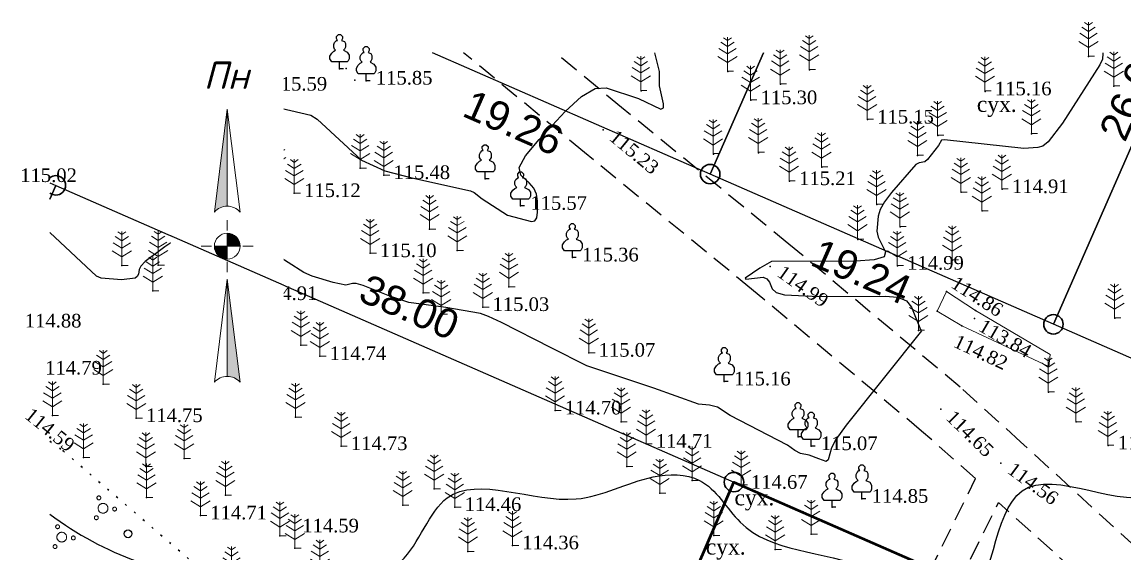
# Model space of a CAD drawing. Header units: millimetres. Extents: x 5405467 to 5405583, y 5524862 to 5524943.
# Drawn here: x 5405468 to 5405524.6, y 5524912.3 to 5524939.6 of the extents above; entities that cross this region are included whole.
import ezdxf
from ezdxf.enums import TextEntityAlignment as Align

# ---------------------------------------------------------------- set-up
doc = ezdxf.new("R2010")
doc.units = ezdxf.units.MM
doc.set_wipeout_variables(frame=1)
for name, pattern in [('DASHEDX2', [1.5, 1, -0.5]), ('HIDDEN', [0.5, 0, -0.5]), ('суцільна', [50, 50, 0])]:
    doc.linetypes.add(name, pattern=pattern)
for name, color, linetype, lineweight in [('#Лист (текст_ПН)', 250, 'Continuous', 0), ('#Штамп', 250, 'Continuous', 0), ('Контур', 7, 'HIDDEN', 30), ('рельеф', 7, 'Continuous', 0), ('ТОЧКИ', 7, 'Continuous', 30), ('усл. знак', 7, 'суцільна', 20)]:
    doc.layers.add(name, color=color, linetype=linetype, lineweight=lineweight)
for name, color, linetype in [('горизонтали', 42, 'Continuous'), ('дороги', 7, 'Continuous'), ('Ділянки_Межі', 10, 'Continuous'), ('надписи', 7, 'Continuous'), ('отметки', 7, 'Continuous'), ('промеры', 185, 'Continuous'), ('Растительность', 7, 'Continuous')]:
    doc.layers.add(name, color=color, linetype=linetype)
doc.styles.get("Standard").update_dxf_attribs({"font": 'arial.ttf'})
doc.styles.add('times', font='times.ttf')
doc.styles.add('Мой_Топо', font='isocpeui.ttf')
doc.linetypes.add('канава 0', pattern='A,0.9,0,["|",Standard,S=0.25,R=0,X=0,Y=0],0.1', length=1)

# ---------------------------------------------------------------- blocks, each defined once
blk = doc.blocks.new('A$C51FE15A3')
at = {"layer": 'Растительность', "color": 94, "lineweight": 0}
for points in [[(-0.201, 1.726), (0, 1.584), (0.201, 1.726)], [(0, 1.75), (0, 0), (0.319, 0)], [(-0.447, 1.172), (0, 0.895), (0.447, 1.172)], [(-0.343, 1.489), (0, 1.267), (0.343, 1.489)], [(-0.493, 0.753), (0, 0.444), (0.493, 0.753)]]:
    blk.add_lwpolyline(points, dxfattribs=at)
blk = doc.blocks.new('A$C2ACB5305')
at = {"layer": 'Растительность'}
blk.add_lwpolyline([(0.2, 0), (0.2, 0), (0, 0), (0, 0.35), (-0.4, 0.35), (-0.5, 0.5), (-0.5, 0.65), (-0.4, 0.8), (-0.3, 0.9), (-0.2, 0.95), (-0.25, 1), (-0.3, 1.1), (-0.3, 1.25), (-0.25, 1.35), (-0.15, 1.45), (-0.1, 1.45), (-0.15, 1.55), (-0.15, 1.65), (-0.05, 1.75), (0.05, 1.75), (0.15, 1.65), (0.15, 1.55), (0.1, 1.45), (0.25, 1.4), (0.3, 1.3), (0.3, 1.1), (0.25, 1), (0.2, 0.95), (0.4, 0.85), (0.5, 0.7), (0.5, 0.5), (0.45, 0.4), (0.4, 0.35), (0, 0.35)], dxfattribs=at)
blk = doc.blocks.new('A$C72385B22')
at = {"layer": 'усл. знак'}
for centre, radius in [((-0.02, 1.49), 0.25), ((0, 0), 0.625), ((-1.29, -0.64), 0.25), ((1.28, -0.76), 0.25)]:
    blk.add_circle(centre, radius, dxfattribs=at)
blk = doc.blocks.new('*U6')
at = {"color": 0}
for points in [[(-0.1125, 0), (-0.1087, -0.0291), (-0.0974, -0.0563)], [(-0.1125, 0), (-0.0974, -0.0563), (0, 0)], [(-0.0974, -0.0563), (0, -0.1125), (0, 0)], [(-0.0974, -0.0563), (-0.0795, -0.0795), (-0.0563, -0.0974)], [(-0.0974, -0.0563), (-0.0563, -0.0974), (0, -0.1125)], [(-0.0563, -0.0974), (-0.0291, -0.1087), (0, -0.1125)]]:
    blk.add_solid(points, dxfattribs=at)
blk = doc.blocks.new('*U7')
at = {"color": 0}
for points in [[(0, 0), (0.0974, 0.0563), (0, 0.1125)], [(0.0974, 0.0563), (0.0291, 0.1087), (0, 0.1125)], [(0.0974, 0.0563), (0.0563, 0.0974), (0.0291, 0.1087)], [(0.0974, 0.0563), (0.0795, 0.0795), (0.0563, 0.0974)], [(0, 0), (0.1125, 0), (0.0974, 0.0563)], [(0.1125, 0), (0.1087, 0.0291), (0.0974, 0.0563)]]:
    blk.add_solid(points, dxfattribs=at)
blk = doc.blocks.new('*U8')
at = {"color": 0}
for points in [[(0, -1.1363), (0.0212, -1.1378), (0, -0.288)], [(0.0212, -1.1378), (0.042, -1.1424), (0, -0.288)], [(0.042, -1.1424), (0.062, -1.1498), (0, -0.288)], [(0.062, -1.1498), (0.0806, -1.1601), (0, -0.288)], [(0.0806, -1.1601), (0.0976, -1.1729), (0, -0.288)], [(0.0976, -1.1729), (0.1126, -1.188), (0, -0.288)]]:
    blk.add_solid(points, dxfattribs=at)
blk = doc.blocks.new('*U9')
at = {"color": 0}
for points in [[(-0.1126, 0.297), (-0.0976, 0.3121), (0, 1.197)], [(-0.0976, 0.3121), (-0.0806, 0.3249), (0, 1.197)], [(-0.0806, 0.3249), (-0.062, 0.3352), (0, 1.197)], [(-0.062, 0.3352), (-0.042, 0.3426), (0, 1.197)], [(-0.042, 0.3426), (-0.0212, 0.3472), (0, 1.197)], [(-0.0212, 0.3472), (0, 0.3487), (0, 1.197)]]:
    blk.add_solid(points, dxfattribs=at)
blk = doc.blocks.new('#Північ')
at = {"color": 7}
blk.add_wipeout([(-2.901, 10.635), (2.901, 10.635), (2.901, -7.981), (-2.901, -7.981)], dxfattribs=at).dxf.layer = '#Лист (текст_ПН)'
at = {"layer": '#Лист (текст_ПН)'}
for p, q in [((-0.663, 1.748), (0, 7.043)), ((0, 7.043), (0, 2.052)), ((0, 7.043), (0.663, 1.748)), ((0, 1.337), (0, 0.807)), ((0, 0.662), (0, -0.662)), ((-1.337, 0), (-0.807, 0)), ((-0.662, 0), (0.662, 0)), ((1.337, 0), (0.807, 0)), ((0, -1.337), (0, -0.807)), ((-0.663, -6.99), (0, -1.695)), ((0, -1.695), (0.663, -6.99)), ((0, -1.695), (0, -6.686))]:
    blk.add_line(p, q, dxfattribs=at)
at = {"layer": '#Лист (текст_ПН)', "flags": 128}
for points in [[(0, 7.043), (-0.663, 1.748, -0.218585), (0, 2.052)], [(0, 0), (-0.662, 0, 0.414214), (0, -0.662)]]:
    blk.add_lwpolyline(points, format="xyb", close=True, dxfattribs=at)
at = {"layer": '#Лист (текст_ПН)'}
blk.add_circle((0, 0), 0.662, dxfattribs=at)
for centre in [(0, 1.178), (0, -7.56)]:
    blk.add_arc(centre, 0.874, 40.6798, 139.3202, dxfattribs=at)
at = {"layer": '#Лист (текст_ПН)', "xscale": 5.883850111352785, "yscale": 5.883850111352785, "zscale": 5.883850111352785}
for name in ['*U9', '*U7', '*U6', '*U8']:
    blk.add_blockref(name, (0, 0), dxfattribs=at)
at = {"layer": '#Лист (текст_ПН)', "style": 'Мой_Топо'}
blk.add_text('Пн', height=1.4, dxfattribs=at).set_placement((-1.217, 8.077))

msp = doc.modelspace()

# ---------------------------------------------------------------- linework, layer by layer
at = {"layer": 'горизонтали', "color": 32}
for points in [[(5405523.436, 5524938.046, 115), (5405523.437, 5524938.012, 115), (5405523.417, 5524937.712, 115), (5405523.277, 5524937.422, 115), (5405521.367, 5524934.432, 115), (5405520.637, 5524933.472, 115), (5405520.357, 5524933.252, 115), (5405520.107, 5524933.172, 115), (5405519.377, 5524933.132, 115), (5405515.317, 5524933.572, 115), (5405515.157, 5524933.552, 115), (5405515.007, 5524933.282, 115), (5405514.437, 5524932.562, 115), (5405514.297, 5524932.442, 115), (5405514.007, 5524932.392, 115), (5405513.837, 5524932.302, 115), (5405512.587, 5524930.872, 115), (5405512.237, 5524930.392, 115), (5405512.007, 5524929.992, 115), (5405511.907, 5524929.652, 115), (5405511.847, 5524928.882, 115), (5405511.907, 5524928.572, 115), (5405512.277, 5524927.812, 115), (5405512.217, 5524927.552, 115), (5405511.707, 5524927.402, 115), (5405510.757, 5524927.342, 115), (5405506.437, 5524927.322, 115), (5405505.837, 5524926.972, 115), (5405505.087, 5524926.472, 115), (5405505.117, 5524926.412, 115), (5405506.007, 5524926.522, 115), (5405506.197, 5524926.432, 115), (5405506.327, 5524926.252, 115), (5405506.467, 5524925.922, 115), (5405506.667, 5524925.732, 115), (5405507.097, 5524925.602, 115), (5405508.877, 5524925.522, 115), (5405512.267, 5524925.532, 115), (5405512.917, 5524925.482, 115), (5405513.367, 5524925.292, 115), (5405513.617, 5524924.982, 115), (5405514.087, 5524923.822, 115), (5405514.137, 5524923.762, 115), (5405510.257, 5524918.922, 115), (5405509.737, 5524918.182, 115), (5405509.517, 5524917.752, 115), (5405509.347, 5524917.132, 115), (5405509.237, 5524917.042, 115), (5405508.867, 5524917.192, 115), (5405508.367, 5524917.372, 115), (5405507.917, 5524917.462, 115), (5405507.637, 5524917.612, 115), (5405507.257, 5524917.882, 115), (5405504.307, 5524919.412, 115), (5405503.667, 5524919.842, 115), (5405503.257, 5524919.942, 115), (5405502.677, 5524919.992, 115), (5405500.397, 5524920.822, 115), (5405496.957, 5524921.962, 115), (5405495.117, 5524922.882, 115), (5405492.577, 5524924.192, 115), (5405491.907, 5524924.502, 115), (5405491.497, 5524924.642, 115), (5405489.717, 5524924.962, 115), (5405487.817, 5524925.212, 115), (5405486.837, 5524925.542, 115), (5405485.467, 5524926.082, 115), (5405485.117, 5524926.182, 115), (5405484.917, 5524926.182, 115), (5405484.577, 5524926.112, 115), (5405483.927, 5524926.242, 115), (5405482.847, 5524926.562, 115), (5405482.417, 5524926.762, 115), (5405479.207, 5524928.812, 115), (5405478.827, 5524928.942, 115), (5405477.857, 5524929.032, 115), (5405477.477, 5524929.032, 115), (5405476.817, 5524928.892, 115), (5405476.057, 5524928.582, 115), (5405475.287, 5524928.082, 115), (5405474.287, 5524927.322, 115), (5405474.057, 5524927.082, 115), (5405473.967, 5524926.902, 115), (5405473.937, 5524926.672, 115), (5405473.877, 5524926.542, 115), (5405473.767, 5524926.462, 115), (5405473.067, 5524926.382, 115), (5405472.027, 5524926.462, 115), (5405471.787, 5524926.562, 115), (5405469.389, 5524928.818, 115)], [(5405477.958, 5524938.046, 115.5), (5405479.657, 5524936.202, 115.5), (5405480.257, 5524935.502, 115.5), (5405480.727, 5524935.322, 115.5), (5405482.787, 5524934.832, 115.5), (5405483.107, 5524934.632, 115.5), (5405485.377, 5524932.522, 115.5), (5405486.577, 5524931.972, 115.5), (5405487.967, 5524931.622, 115.5), (5405490.987, 5524930.952, 115.5), (5405491.177, 5524930.872, 115.5), (5405491.587, 5524930.532, 115.5), (5405492.887, 5524929.702, 115.5), (5405494.107, 5524929.382, 115.5), (5405494.287, 5524929.402, 115.5), (5405494.387, 5524929.562, 115.5), (5405494.427, 5524929.862, 115.5), (5405494.417, 5524930.412, 115.5), (5405494.367, 5524930.772, 115.5), (5405494.227, 5524931.082, 115.5), (5405493.997, 5524931.362, 115.5), (5405493.567, 5524931.762, 115.5), (5405493.487, 5524932.142, 115.5), (5405493.797, 5524932.752, 115.5), (5405494.497, 5524933.592, 115.5), (5405495.837, 5524935.032, 115.5), (5405496.677, 5524935.802, 115.5), (5405497.377, 5524936.212, 115.5), (5405497.947, 5524936.242, 115.5), (5405499.597, 5524935.692, 115.5), (5405500.757, 5524935.152, 115.5), (5405500.887, 5524935.212, 115.5), (5405500.887, 5524935.422, 115.5), (5405500.677, 5524936.352, 115.5), (5405500.687, 5524937.072, 115.5), (5405500.446, 5524938.046, 115.5)]]:
    msp.add_polyline3d(points, dxfattribs=at)
msp.add_open_spline([(5405469.389, 5524914.336), (5405470.777, 5524913.318), (5405474.866, 5524911.049), (5405480.954, 5524910.859), (5405487.753, 5524910.726), (5405489.619, 5524917.188), (5405495.917, 5524914.065), (5405499.639, 5524916.398), (5405503.163, 5524916.446), (5405505.422, 5524912.201), (5405510.741, 5524912.765), (5405517.84, 5524907.268), (5405517.736, 5524918.751), (5405526.319, 5524913.304), (5405528.739, 5524920.191), (5405534.133, 5524923.283), (5405541.145, 5524925.692), (5405545.038, 5524930.064), (5405547.24, 5524934.591), (5405549.31, 5524934.412), (5405550.203, 5524932.882), (5405549.792, 5524934.366), (5405550.801, 5524934.735), (5405551.509, 5524935.064), (5405552.105, 5524934.971), (5405552.133, 5524934.966)], degree=3, knots=[631.34306, 631.34306, 631.34306, 631.34306, 636.424411, 645.037599, 650.155211, 654.20471, 660.817642, 664.928993, 667.318617, 670.308652, 677.41329, 682.706882, 689.124319, 696.095438, 699.812558, 707.481109, 714.462237, 721.355903, 725.779106, 726.515958, 727.610805, 728.505739, 728.853044, 730.63022, 730.716437, 730.716437, 730.716437, 730.716437], dxfattribs=at)
at = {"layer": 'дороги', "color": 7, "linetype": 'DASHEDX2'}
for points, elevation in [([(5405516.907, 5524916.173), (5405514.139, 5524918.61), (5405505.413, 5524925.901), (5405496.835, 5524932.918), (5405490.621, 5524938.046)], 112.707), ([(5405539.025, 5524900.277), (5405526.201, 5524911.666), (5405519.211, 5524918.065), (5405516.109, 5524920.874), (5405507.325, 5524928.213), (5405498.739, 5524935.236), (5405495.334, 5524938.046)], 112.707), ([(5405506.753, 5524893.52), (5405512.552, 5524907.312), (5405516.907, 5524916.173)], 113.35), ([(5405508.227, 5524892.9), (5405514.008, 5524906.648), (5405518.086, 5524914.946)], 113.35), ([(5405543.518, 5524892.41), (5405542.628, 5524893.065), (5405524.191, 5524909.438), (5405518.086, 5524914.946)], 112.707)]:
    msp.add_lwpolyline(points, dxfattribs=dict(at, elevation=elevation))
at = {"layer": 'Ділянки_Межі', "lineweight": 25}
for points in [[(5405506.017, 5524938.046), (5405503.281, 5524931.809), (5405489.035, 5524938.046)], [(5405552.133, 5524923.5), (5405545.992, 5524913.11), (5405520.904, 5524924.094), (5405503.281, 5524931.809), (5405489.035, 5524938.046)], [(5405527.013, 5524938.046), (5405520.904, 5524924.094), (5405503.281, 5524931.809)], [(5405503.281, 5524931.809), (5405506.017, 5524938.046)], [(5405469.389, 5524931.365), (5405469.694, 5524931.231), (5405469.389, 5524930.523)]]:
    msp.add_lwpolyline(points, dxfattribs=at)
at = {"layer": 'Ділянки_Межі'}
for points in [[(5405520.904, 5524924.094), (5405527.013, 5524938.046)], [(5405469.389, 5524930.523), (5405469.694, 5524931.231), (5405504.504, 5524915.991), (5405494.751, 5524893.33), (5405469.389, 5524904.244)], [(5405552.133, 5524923.5), (5405545.992, 5524913.11), (5405520.904, 5524924.094)]]:
    msp.add_lwpolyline(points, dxfattribs=at)
at = {"layer": 'Ділянки_Межі', "lineweight": 50}
msp.add_lwpolyline([(5405494.751, 5524893.33), (5405504.504, 5524915.991), (5405539.966, 5524900.465), (5405529.656, 5524878.309)], close=True, dxfattribs=at)
at = {"layer": 'Контур', "color": 7, "linetype": 'HIDDEN', "elevation": 113.339}
msp.add_lwpolyline([(5405469.389, 5524918.084), (5405470.07, 5524917.59), (5405479.143, 5524909.781)], dxfattribs=at)
at = {"layer": 'отметки', "color": 7}
for p in [(5405522.705, 5524937.85, 115.021), (5405484.257, 5524937.224, 115.766), (5405484.598, 5524937.235, 115.868), (5405508.389, 5524937.169, 115.265), (5405477.652, 5524936.759, 115.284), (5405485.047, 5524936.636, 115.768), (5405485.622, 5524936.608, 115.847), (5405504.192, 5524937.072, 115.32), (5405480.213, 5524936.298, 115.587), (5405499.743, 5524936.083, 115.546), (5405506.897, 5524936.433, 115.304), (5405517.399, 5524936.057, 115.158), (5405524.009, 5524936.324, 114.964), (5405505.373, 5524935.601, 115.302), (5405511.358, 5524934.607, 115.148), (5405497.787, 5524934.077, 115.235), (5405514.974, 5524933.791, 115.006), (5405519.785, 5524933.882, 115.034), (5405479.196, 5524933.563, 115.152), (5405503.454, 5524932.84, 115.409), (5405505.763, 5524932.91, 115.239), (5405513.932, 5524932.759, 115.009), (5405478.389, 5524932.183, 115.088), (5405485.318, 5524932.112, 115.465), (5405509.014, 5524932.168, 115.137), (5405481.01, 5524931.905, 115.168), (5405486.525, 5524931.757, 115.482), (5405491.737, 5524931.57, 115.581), (5405507.351, 5524931.444, 115.21), (5405518.275, 5524931.031, 114.911), (5405481.937, 5524930.828, 115.12), (5405516.16, 5524930.875, 114.961), (5405493.552, 5524930.176, 115.568), (5405511.832, 5524930.242, 115.01), (5405517.24, 5524929.918, 114.894), (5405488.882, 5524928.979, 115.232), (5405513.036, 5524929.098, 114.923), (5405510.866, 5524928.445, 115.058), (5405485.83, 5524927.744, 115.102), (5405490.304, 5524927.894, 115.255), (5405496.209, 5524927.525, 115.361), (5405473.083, 5524927.115, 115.034), (5405474.951, 5524927.14, 114.965), (5405506.369, 5524927.057, 114.986), (5405512.896, 5524927.102, 114.987), (5405515.719, 5524927.381, 114.835), (5405476.206, 5524926.134, 114.917), (5405492.955, 5524926.011, 115.114), (5405474.671, 5524925.812, 114.968), (5405477.424, 5524925.364, 114.9), (5405479.71, 5524925.541, 114.906), (5405488.555, 5524925.705, 115.049), (5405515.417, 5524925.776, 114.859), (5405491.614, 5524924.979, 115.026), (5405514.935, 5524924.762, 114.808), (5405516.905, 5524924.809, 114.797), (5405476.131, 5524924.389, 114.86), (5405489.477, 5524924.608, 114.967), (5405516.853, 5524924.401, 113.843), (5405524.051, 5524924.408, 114.67), (5405513.984, 5524923.769, 115.015), (5405516.21, 5524924.022, 114.82), (5405482.272, 5524923.028, 114.814), (5405483.251, 5524922.456, 114.741), (5405497.058, 5524922.632, 115.074), (5405520.675, 5524921.927, 114.61), (5405472.13, 5524921.019, 114.758), (5405504.008, 5524921.156, 115.164), (5405520.65, 5524920.613, 114.735), (5405495.32, 5524919.663, 114.701), (5405515.124, 5524919.742, 114.654), (5405469.516, 5524919.409, 114.684), (5405473.824, 5524919.272, 114.747), (5405481.999, 5524919.319, 114.68), (5405498.706, 5524919.08, 114.755), (5405522.068, 5524919.077, 114.738), (5405499.992, 5524917.959, 114.712), (5405507.793, 5524918.32, 115.069), (5405470.07, 5524917.59, 114.586), (5405484.339, 5524917.833, 114.728), (5405508.468, 5524917.832, 115.072), (5405523.706, 5524917.871, 114.617), (5405471.123, 5524917.247, 114.63), (5405474.321, 5524916.788, 114.745), (5405476.286, 5524917.209, 114.749), (5405498.998, 5524916.789, 114.563), (5405518.201, 5524916.956, 114.561), (5405489.12, 5524915.642, 114.616), (5405502.353, 5524916.072, 114.486), (5405504.874, 5524915.846, 114.671), (5405474.35, 5524915.196, 114.696), (5405478.397, 5524915.325, 114.722), (5405500.692, 5524915.425, 114.453), (5405511.073, 5524915.128, 114.853), (5405487.501, 5524914.805, 114.656), (5405490.18, 5524914.703, 114.463), (5405509.539, 5524914.695, 114.624), (5405477.121, 5524914.271, 114.705), (5405481.2, 5524913.232, 114.589), (5405503.465, 5524913.253, 114.388), (5405508.468, 5524913.319, 114.568), (5405481.965, 5524912.59, 114.597), (5405490.85, 5524912.417, 114.413), (5405493.136, 5524912.738, 114.359), (5405506.618, 5524912.526, 114.431)]:
    msp.add_point(p, dxfattribs=at)
at = {"layer": 'Растительность', "color": 7}
msp.add_circle((5405473.402, 5524913.333), 0.2, dxfattribs=at)
at = {"layer": 'рельеф', "color": 7, "linetype": 'канава 0', "elevation": 114.859}
for points in [[(5405515.417, 5524925.776), (5405514.935, 5524924.762), (5405516.21, 5524924.022), (5405520.675, 5524921.927), (5405520.738, 5524922.537)], [(5405520.738, 5524922.537), (5405516.905, 5524924.809), (5405515.417, 5524925.776)]]:
    msp.add_lwpolyline(points, dxfattribs=at)
at = {"layer": 'ТОЧКИ'}
for centre in [(5405503.281, 5524931.809), (5405520.904, 5524924.094), (5405504.504, 5524915.991)]:
    msp.add_circle(centre, 0.5, dxfattribs=at)
for centre, start, end in [((5405469.695, 5524931.231), 90.0854, 127.7585), ((5405469.694, 5524931.231), 270, 90), ((5405469.695, 5524931.231), 232.2416, 269.9146)]:
    msp.add_arc(centre, 0.5, start, end, dxfattribs=at)

# ---------------------------------------------------------------- block references
at = {"layer": 'Растительность', "color": 7}
for name, p in [('A$C51FE15A3', (5405522.7, 5524937.87, 115.02)), ('A$C2ACB5305', (5405484.257, 5524937.224, 115.766)), ('A$C51FE15A3', (5405508.37, 5524937.19, 115.27)), ('A$C51FE15A3', (5405477.652, 5524936.759, 115.284)), ('A$C2ACB5305', (5405485.622, 5524936.608, 115.847)), ('A$C51FE15A3', (5405504.17, 5524937.09, 115.32)), ('A$C51FE15A3', (5405480.213, 5524936.298, 115.587)), ('A$C51FE15A3', (5405499.72, 5524936.11, 115.55)), ('A$C51FE15A3', (5405506.88, 5524936.45, 115.31)), ('A$C51FE15A3', (5405517.39, 5524936.08, 115.16)), ('A$C51FE15A3', (5405524, 5524936.34, 114.96)), ('A$C51FE15A3', (5405505.36, 5524935.62, 115.3)), ('A$C51FE15A3', (5405511.34, 5524934.63, 115.15)), ('A$C51FE15A3', (5405514.96, 5524933.81, 115.01)), ('A$C51FE15A3', (5405519.77, 5524933.9, 115.03)), ('A$C51FE15A3', (5405479.196, 5524933.563, 115.152)), ('A$C51FE15A3', (5405503.43, 5524932.86, 115.41)), ('A$C51FE15A3', (5405505.75, 5524932.93, 115.24)), ('A$C51FE15A3', (5405513.92, 5524932.78, 115.01)), ('A$C2ACB5305', (5405478.389, 5524932.183, 115.088)), ('A$C51FE15A3', (5405485.318, 5524932.112, 115.465)), ('A$C51FE15A3', (5405509, 5524932.19, 115.14)), ('A$C51FE15A3', (5405481.01, 5524931.905, 115.168)), ('A$C51FE15A3', (5405486.525, 5524931.757, 115.482)), ('A$C2ACB5305', (5405491.737, 5524931.57, 115.581)), ('A$C51FE15A3', (5405507.33, 5524931.46, 115.21)), ('A$C51FE15A3', (5405516.15, 5524930.89, 114.96)), ('A$C51FE15A3', (5405518.26, 5524931.05, 114.91)), ('A$C51FE15A3', (5405481.937, 5524930.828, 115.12)), ('A$C2ACB5305', (5405493.552, 5524930.176, 115.568)), ('A$C51FE15A3', (5405511.82, 5524930.26, 115.01)), ('A$C51FE15A3', (5405517.23, 5524929.93, 114.89)), ('A$C51FE15A3', (5405488.882, 5524928.979, 115.232)), ('A$C51FE15A3', (5405513.02, 5524929.11, 114.92)), ('A$C51FE15A3', (5405510.85, 5524928.46, 115.06)), ('A$C51FE15A3', (5405485.83, 5524927.744, 115.102)), ('A$C51FE15A3', (5405490.304, 5524927.894, 115.255)), ('A$C2ACB5305', (5405496.209, 5524927.525, 115.361)), ('A$C51FE15A3', (5405473.083, 5524927.115, 115.034)), ('A$C51FE15A3', (5405474.951, 5524927.14, 114.965)), ('A$C51FE15A3', (5405512.88, 5524927.12, 114.99)), ('A$C51FE15A3', (5405515.71, 5524927.4, 114.84)), ('A$C51FE15A3', (5405474.671, 5524925.812, 114.968)), ('A$C51FE15A3', (5405476.206, 5524926.134, 114.917)), ('A$C51FE15A3', (5405492.955, 5524926.011, 115.114)), ('A$C51FE15A3', (5405477.424, 5524925.364, 114.9)), ('A$C51FE15A3', (5405479.71, 5524925.541, 114.906)), ('A$C51FE15A3', (5405488.555, 5524925.705, 115.049)), ('A$C51FE15A3', (5405491.614, 5524924.979, 115.026)), ('A$C51FE15A3', (5405476.131, 5524924.389, 114.86)), ('A$C51FE15A3', (5405489.477, 5524924.608, 114.967)), ('A$C51FE15A3', (5405524.04, 5524924.42, 114.67)), ('A$C51FE15A3', (5405513.97, 5524923.79, 115.02)), ('A$C51FE15A3', (5405482.272, 5524923.028, 114.814)), ('A$C51FE15A3', (5405483.251, 5524922.456, 114.741)), ('A$C51FE15A3', (5405497.058, 5524922.632, 115.074)), ('A$C51FE15A3', (5405472.13, 5524921.019, 114.758)), ('A$C2ACB5305', (5405504.008, 5524921.156, 115.164)), ('A$C51FE15A3', (5405520.64, 5524920.63, 114.74)), ('A$C51FE15A3', (5405495.32, 5524919.663, 114.701)), ('A$C51FE15A3', (5405469.516, 5524919.409, 114.684)), ('A$C51FE15A3', (5405473.824, 5524919.272, 114.747)), ('A$C51FE15A3', (5405481.999, 5524919.319, 114.68)), ('A$C51FE15A3', (5405498.706, 5524919.08, 114.755)), ('A$C51FE15A3', (5405522.05, 5524919.09, 114.74)), ('A$C51FE15A3', (5405499.992, 5524917.959, 114.712)), ('A$C2ACB5305', (5405507.793, 5524918.32, 115.069)), ('A$C51FE15A3', (5405523.69, 5524917.88, 114.62)), ('A$C51FE15A3', (5405484.339, 5524917.833, 114.728)), ('A$C2ACB5305', (5405508.468, 5524917.832, 115.072)), ('A$C51FE15A3', (5405471.123, 5524917.247, 114.63)), ('A$C51FE15A3', (5405474.321, 5524916.788, 114.745)), ('A$C51FE15A3', (5405476.286, 5524917.209, 114.749)), ('A$C51FE15A3', (5405498.998, 5524916.789, 114.563)), ('A$C51FE15A3', (5405489.12, 5524915.642, 114.616)), ('A$C51FE15A3', (5405502.353, 5524916.072, 114.486)), ('A$C51FE15A3', (5405504.874, 5524915.846, 114.671)), ('A$C51FE15A3', (5405474.35, 5524915.196, 114.696)), ('A$C51FE15A3', (5405478.397, 5524915.325, 114.722)), ('A$C51FE15A3', (5405500.692, 5524915.425, 114.453)), ('A$C2ACB5305', (5405511.073, 5524915.128, 114.853)), ('A$C51FE15A3', (5405487.501, 5524914.805, 114.656)), ('A$C51FE15A3', (5405490.18, 5524914.703, 114.463)), ('A$C2ACB5305', (5405509.539, 5524914.695, 114.624)), ('A$C51FE15A3', (5405477.121, 5524914.271, 114.705)), ('A$C51FE15A3', (5405508.468, 5524913.319, 114.568)), ('A$C51FE15A3', (5405481.2, 5524913.232, 114.589)), ('A$C51FE15A3', (5405503.465, 5524913.253, 114.388)), ('A$C51FE15A3', (5405481.965, 5524912.59, 114.597)), ('A$C51FE15A3', (5405490.85, 5524912.417, 114.413)), ('A$C51FE15A3', (5405493.136, 5524912.738, 114.359)), ('A$C51FE15A3', (5405506.618, 5524912.526, 114.431)), ('A$C51FE15A3', (5405483.252, 5524911.276, 114.49)), ('A$C51FE15A3', (5405478.71, 5524910.924, 114.457))]:
    msp.add_blockref(name, p, dxfattribs=at)
at = {"layer": 'усл. знак', "color": 7, "linetype": 'суцільна', "lineweight": 13, "xscale": 0.3999999998750298, "yscale": 0.3999999998750298, "zscale": 0.3999999998750298, "rotation": 265.3647753868261}
for p in [(5405472.117, 5524914.644), (5405469.999, 5524913.162)]:
    msp.add_blockref('A$C72385B22', p, dxfattribs=at)

# ---------------------------------------------------------------- texts
at = {"layer": 'надписи', "color": 7, "style": 'times'}
for p in [(5405516.972, 5524935.805, 111.861), (5405504.53, 5524915.594, 111.861), (5405503.059, 5524913.068, 111.861)]:
    msp.add_text('сух.', height=0.8, dxfattribs=at).set_placement(p, align=Align.TOP_LEFT)
at = {"layer": 'отметки', "color": 7, "style": 'times'}
for s, p in [('115.59', (5405480.713, 5524936.798, 115.587)), ('115.85', (5405486.122, 5524937.108, 115.847)), ('115.30', (5405505.873, 5524936.101, 115.302)), ('115.16', (5405517.899, 5524936.557, 115.158)), ('115.15', (5405511.858, 5524935.107, 115.148)), ('115.02', (5405467.868, 5524932.104, 115.017)), ('115.48', (5405487.025, 5524932.257, 115.482)), ('115.21', (5405507.851, 5524931.944, 115.21)), ('114.91', (5405518.775, 5524931.531, 114.911)), ('115.12', (5405482.437, 5524931.328, 115.12)), ('115.57', (5405494.052, 5524930.676, 115.568)), ('115.10', (5405486.33, 5524928.244, 115.102)), ('115.36', (5405496.709, 5524928.025, 115.361)), ('114.99', (5405513.396, 5524927.602, 114.987)), ('114.91', (5405480.21, 5524926.041, 114.906)), ('115.03', (5405492.114, 5524925.479, 115.026)), ('114.86', (5405476.631, 5524924.889, 114.86)), ('114.88', (5405468.103, 5524924.631, 114.88)), ('115.07', (5405497.558, 5524923.132, 115.074)), ('114.74', (5405483.751, 5524922.956, 114.741)), ('114.79', (5405469.147, 5524922.213, 114.79)), ('115.16', (5405504.508, 5524921.656, 115.164)), ('114.70', (5405495.82, 5524920.163, 114.701)), ('114.75', (5405474.324, 5524919.772, 114.747)), ('114.71', (5405500.492, 5524918.459, 114.712)), ('114.73', (5405484.839, 5524918.333, 114.728)), ('115.07', (5405508.968, 5524918.332, 115.072)), ('114.62', (5405524.206, 5524918.371, 114.617)), ('114.67', (5405505.374, 5524916.346, 114.671)), ('114.85', (5405511.573, 5524915.628, 114.853)), ('114.46', (5405490.68, 5524915.203, 114.463)), ('114.71', (5405477.621, 5524914.771, 114.705)), ('114.59', (5405482.344, 5524914.107, 114.589)), ('114.36', (5405493.636, 5524913.238, 114.359))]:
    msp.add_text(s, height=0.7, dxfattribs=at).set_placement(p, align=Align.TOP_LEFT)
for s, rotation, p in [('115.23', 320.3965, (5405498.491, 5524934.144, 115.235)), ('114.99', 324.6159, (5405507.066, 5524927.175, 114.986)), ('114.86', 326.9815, (5405515.967, 5524926.616, 114.859)), ('113.84', 329.8078, (5405517.349, 5524924.408, 113.843)), ('114.82', 334.8638, (5405516.008, 5524923.599, 114.82)), ('114.59', 321.0476, (5405468.48, 5524919.866, 114.586)), ('114.65', 315.6218, (5405515.831, 5524919.75, 114.654)), ('114.56', 323.599, (5405518.9, 5524917.062, 114.561))]:
    msp.add_text(s, height=0.7, rotation=rotation, dxfattribs=at).set_placement(p, align=Align.TOP_LEFT)
at = {"layer": 'промеры', "char_height": 1.5, "attachment_point": 1}
for s, insert, rotation in [('26.00', (5405523.203, 5524934), 66.3795), ('19.26', (5405491.086, 5524936.192), 336.3558), ('19.24', (5405508.95, 5524928.542), 336.3558), ('38.00', (5405485.744, 5524926.721), 336.3558)]:
    msp.add_mtext(s, dxfattribs=dict(at, insert=insert, rotation=rotation))

# ---------------------------------------------------------------- next in the draw order: block references
at = {"layer": '#Штамп'}
msp.add_blockref('#Північ', (5405478.494, 5524928.108, 240.51), dxfattribs=at)

# ---------------------------------------------------------------- next in the draw order: linework, layer by layer
at = {"layer": 'Ділянки_Межі', "lineweight": 25}
msp.add_lwpolyline([(5405469.389, 5524931.365), (5405469.694, 5524931.231), (5405504.504, 5524915.991), (5405539.966, 5524900.465), (5405529.656, 5524878.309), (5405523.143, 5524864.294)], dxfattribs=at)

doc.saveas('drawing.dxf')
